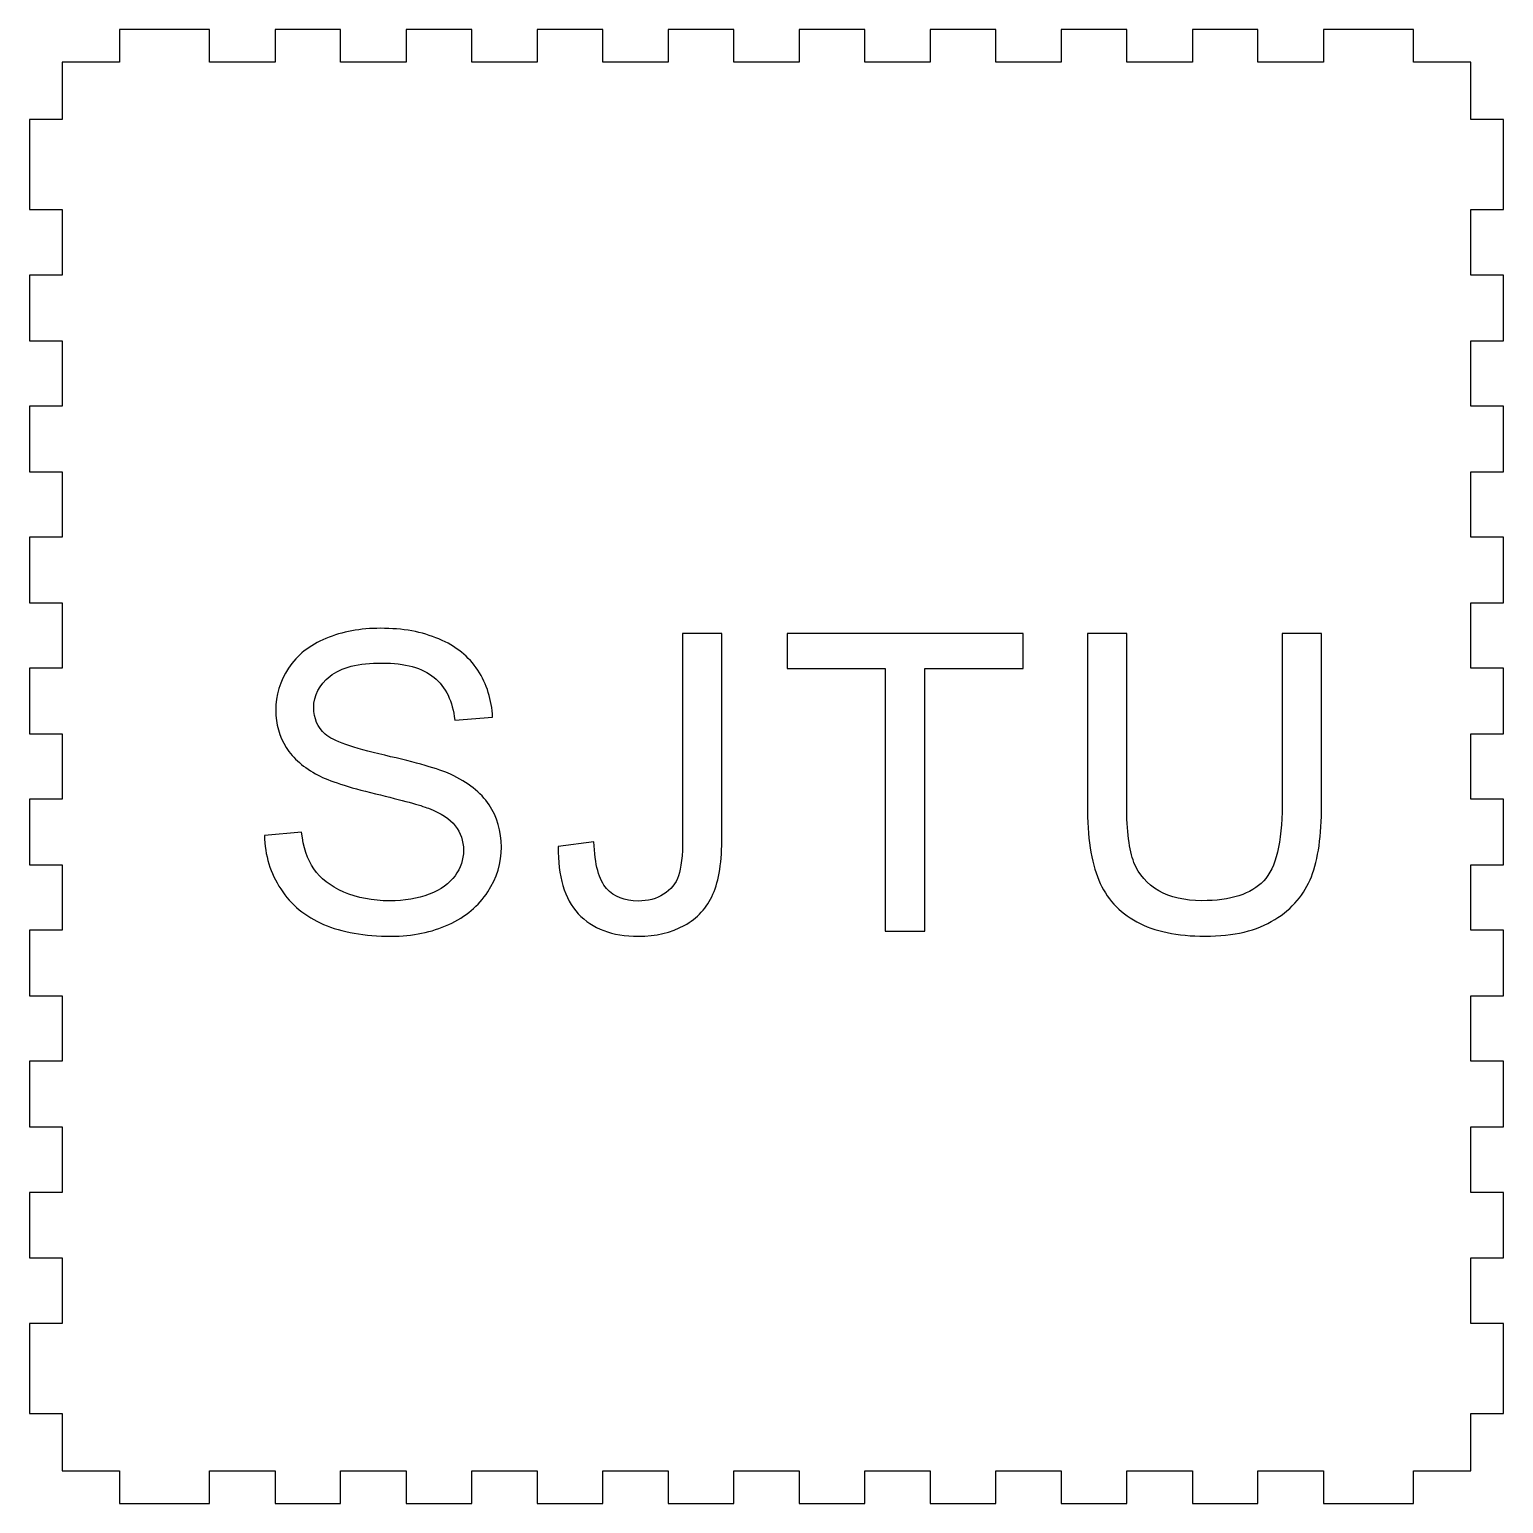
# Model space of a CAD drawing. Header units: centimetres. Extents: x -9 to 9.8, y -14.7 to 13.8.
# Drawn here: x 0.71 to 9.71, y -14.7 to -5.7 of the extents above; entities that cross this region are included whole.
import ezdxf

# ---------------------------------------------------------------- set-up
doc = ezdxf.new("R2010")
doc.units = ezdxf.units.CM
doc.header["$MEASUREMENT"] = 0
doc.layers.add('layer 1', color=7, linetype='Continuous')

msp = doc.modelspace()

# ---------------------------------------------------------------- linework, layer by layer
at = {"layer": 'layer 1', "lineweight": 25}
msp.add_open_spline([(0.91461, -5.89573), (0.91461, -5.89573), (1.26461, -5.89573), (1.26461, -5.89573), (1.26461, -5.89573), (1.26461, -5.89573), (1.26461, -5.69573), (1.26461, -5.69573), (1.26461, -5.69573), (1.26461, -5.69573), (1.81461, -5.69573), (1.81461, -5.69573), (1.81461, -5.69573), (1.81461, -5.69573), (1.81461, -5.89573), (1.81461, -5.89573), (1.81461, -5.89573), (1.81461, -5.89573), (2.21461, -5.89573), (2.21461, -5.89573), (2.21461, -5.89573), (2.21461, -5.89573), (2.21461, -5.69573), (2.21461, -5.69573), (2.21461, -5.69573), (2.21461, -5.69573), (2.61461, -5.69573), (2.61461, -5.69573), (2.61461, -5.69573), (2.61461, -5.69573), (2.61461, -5.89573), (2.61461, -5.89573), (2.61461, -5.89573), (2.61461, -5.89573), (3.01461, -5.89573), (3.01461, -5.89573), (3.01461, -5.89573), (3.01461, -5.89573), (3.01461, -5.69573), (3.01461, -5.69573), (3.01461, -5.69573), (3.01461, -5.69573), (3.41461, -5.69573), (3.41461, -5.69573), (3.41461, -5.69573), (3.41461, -5.69573), (3.41461, -5.89573), (3.41461, -5.89573), (3.41461, -5.89573), (3.41461, -5.89573), (3.81461, -5.89573), (3.81461, -5.89573), (3.81461, -5.89573), (3.81461, -5.89573), (3.81461, -5.69573), (3.81461, -5.69573), (3.81461, -5.69573), (3.81461, -5.69573), (4.21461, -5.69573), (4.21461, -5.69573), (4.21461, -5.69573), (4.21461, -5.69573), (4.21461, -5.89573), (4.21461, -5.89573), (4.21461, -5.89573), (4.21461, -5.89573), (4.61461, -5.89573), (4.61461, -5.89573), (4.61461, -5.89573), (4.61461, -5.89573), (4.61461, -5.69573), (4.61461, -5.69573), (4.61461, -5.69573), (4.61461, -5.69573), (5.01461, -5.69573), (5.01461, -5.69573), (5.01461, -5.69573), (5.01461, -5.69573), (5.01461, -5.89573), (5.01461, -5.89573), (5.01461, -5.89573), (5.01461, -5.89573), (5.41461, -5.89573), (5.41461, -5.89573), (5.41461, -5.89573), (5.41461, -5.89573), (5.41461, -5.69573), (5.41461, -5.69573), (5.41461, -5.69573), (5.41461, -5.69573), (5.81461, -5.69573), (5.81461, -5.69573), (5.81461, -5.69573), (5.81461, -5.69573), (5.81461, -5.89573), (5.81461, -5.89573), (5.81461, -5.89573), (5.81461, -5.89573), (6.21461, -5.89573), (6.21461, -5.89573), (6.21461, -5.89573), (6.21461, -5.89573), (6.21461, -5.69573), (6.21461, -5.69573), (6.21461, -5.69573), (6.21461, -5.69573), (6.61461, -5.69573), (6.61461, -5.69573), (6.61461, -5.69573), (6.61461, -5.69573), (6.61461, -5.89573), (6.61461, -5.89573), (6.61461, -5.89573), (6.61461, -5.89573), (7.01461, -5.89573), (7.01461, -5.89573), (7.01461, -5.89573), (7.01461, -5.89573), (7.01461, -5.69573), (7.01461, -5.69573), (7.01461, -5.69573), (7.01461, -5.69573), (7.41461, -5.69573), (7.41461, -5.69573), (7.41461, -5.69573), (7.41461, -5.69573), (7.41461, -5.89573), (7.41461, -5.89573), (7.41461, -5.89573), (7.41461, -5.89573), (7.81461, -5.89573), (7.81461, -5.89573), (7.81461, -5.89573), (7.81461, -5.89573), (7.81461, -5.69573), (7.81461, -5.69573), (7.81461, -5.69573), (7.81461, -5.69573), (8.21461, -5.69573), (8.21461, -5.69573), (8.21461, -5.69573), (8.21461, -5.69573), (8.21461, -5.89573), (8.21461, -5.89573), (8.21461, -5.89573), (8.21461, -5.89573), (8.61461, -5.89573), (8.61461, -5.89573), (8.61461, -5.89573), (8.61461, -5.89573), (8.61461, -5.69573), (8.61461, -5.69573), (8.61461, -5.69573), (8.61461, -5.69573), (9.16461, -5.69573), (9.16461, -5.69573), (9.16461, -5.69573), (9.16461, -5.69573), (9.16461, -5.89573), (9.16461, -5.89573), (9.16461, -5.89573), (9.16461, -5.89573), (9.51461, -5.89573), (9.51461, -5.89573), (9.51461, -5.89573), (9.51461, -5.89573), (9.51461, -6.24573), (9.51461, -6.24573), (9.51461, -6.24573), (9.51461, -6.24573), (9.71461, -6.24573), (9.71461, -6.24573), (9.71461, -6.24573), (9.71461, -6.24573), (9.71461, -6.79573), (9.71461, -6.79573), (9.71461, -6.79573), (9.71461, -6.79573), (9.51461, -6.79573), (9.51461, -6.79573), (9.51461, -6.79573), (9.51461, -6.79573), (9.51461, -7.19573), (9.51461, -7.19573), (9.51461, -7.19573), (9.51461, -7.19573), (9.71461, -7.19573), (9.71461, -7.19573), (9.71461, -7.19573), (9.71461, -7.19573), (9.71461, -7.59573), (9.71461, -7.59573), (9.71461, -7.59573), (9.71461, -7.59573), (9.51461, -7.59573), (9.51461, -7.59573), (9.51461, -7.59573), (9.51461, -7.59573), (9.51461, -7.99573), (9.51461, -7.99573), (9.51461, -7.99573), (9.51461, -7.99573), (9.71461, -7.99573), (9.71461, -7.99573), (9.71461, -7.99573), (9.71461, -7.99573), (9.71461, -8.39573), (9.71461, -8.39573), (9.71461, -8.39573), (9.71461, -8.39573), (9.51461, -8.39573), (9.51461, -8.39573), (9.51461, -8.39573), (9.51461, -8.39573), (9.51461, -8.79573), (9.51461, -8.79573), (9.51461, -8.79573), (9.51461, -8.79573), (9.71461, -8.79573), (9.71461, -8.79573), (9.71461, -8.79573), (9.71461, -8.79573), (9.71461, -9.19573), (9.71461, -9.19573), (9.71461, -9.19573), (9.71461, -9.19573), (9.51461, -9.19573), (9.51461, -9.19573), (9.51461, -9.19573), (9.51461, -9.19573), (9.51461, -9.59573), (9.51461, -9.59573), (9.51461, -9.59573), (9.51461, -9.59573), (9.71461, -9.59573), (9.71461, -9.59573), (9.71461, -9.59573), (9.71461, -9.59573), (9.71461, -9.99573), (9.71461, -9.99573), (9.71461, -9.99573), (9.71461, -9.99573), (9.51461, -9.99573), (9.51461, -9.99573), (9.51461, -9.99573), (9.51461, -9.99573), (9.51461, -10.39573), (9.51461, -10.39573), (9.51461, -10.39573), (9.51461, -10.39573), (9.71461, -10.39573), (9.71461, -10.39573), (9.71461, -10.39573), (9.71461, -10.39573), (9.71461, -10.79573), (9.71461, -10.79573), (9.71461, -10.79573), (9.71461, -10.79573), (9.51461, -10.79573), (9.51461, -10.79573), (9.51461, -10.79573), (9.51461, -10.79573), (9.51461, -11.19573), (9.51461, -11.19573), (9.51461, -11.19573), (9.51461, -11.19573), (9.71461, -11.19573), (9.71461, -11.19573), (9.71461, -11.19573), (9.71461, -11.19573), (9.71461, -11.59573), (9.71461, -11.59573), (9.71461, -11.59573), (9.71461, -11.59573), (9.51461, -11.59573), (9.51461, -11.59573), (9.51461, -11.59573), (9.51461, -11.59573), (9.51461, -11.99573), (9.51461, -11.99573), (9.51461, -11.99573), (9.51461, -11.99573), (9.71461, -11.99573), (9.71461, -11.99573), (9.71461, -11.99573), (9.71461, -11.99573), (9.71461, -12.39573), (9.71461, -12.39573), (9.71461, -12.39573), (9.71461, -12.39573), (9.51461, -12.39573), (9.51461, -12.39573), (9.51461, -12.39573), (9.51461, -12.39573), (9.51461, -12.79573), (9.51461, -12.79573), (9.51461, -12.79573), (9.51461, -12.79573), (9.71461, -12.79573), (9.71461, -12.79573), (9.71461, -12.79573), (9.71461, -12.79573), (9.71461, -13.19573), (9.71461, -13.19573), (9.71461, -13.19573), (9.71461, -13.19573), (9.51461, -13.19573), (9.51461, -13.19573), (9.51461, -13.19573), (9.51461, -13.19573), (9.51461, -13.59573), (9.51461, -13.59573), (9.51461, -13.59573), (9.51461, -13.59573), (9.71461, -13.59573), (9.71461, -13.59573), (9.71461, -13.59573), (9.71461, -13.59573), (9.71461, -14.14573), (9.71461, -14.14573), (9.71461, -14.14573), (9.71461, -14.14573), (9.51461, -14.14573), (9.51461, -14.14573), (9.51461, -14.14573), (9.51461, -14.14573), (9.51461, -14.49573), (9.51461, -14.49573), (9.51461, -14.49573), (9.51461, -14.49573), (9.16461, -14.49573), (9.16461, -14.49573), (9.16461, -14.49573), (9.16461, -14.49573), (9.16461, -14.69573), (9.16461, -14.69573), (9.16461, -14.69573), (9.16461, -14.69573), (8.61461, -14.69573), (8.61461, -14.69573), (8.61461, -14.69573), (8.61461, -14.69573), (8.61461, -14.49573), (8.61461, -14.49573), (8.61461, -14.49573), (8.61461, -14.49573), (8.21461, -14.49573), (8.21461, -14.49573), (8.21461, -14.49573), (8.21461, -14.49573), (8.21461, -14.69573), (8.21461, -14.69573), (8.21461, -14.69573), (8.21461, -14.69573), (7.81461, -14.69573), (7.81461, -14.69573), (7.81461, -14.69573), (7.81461, -14.69573), (7.81461, -14.49573), (7.81461, -14.49573), (7.81461, -14.49573), (7.81461, -14.49573), (7.41461, -14.49573), (7.41461, -14.49573), (7.41461, -14.49573), (7.41461, -14.49573), (7.41461, -14.69573), (7.41461, -14.69573), (7.41461, -14.69573), (7.41461, -14.69573), (7.01461, -14.69573), (7.01461, -14.69573), (7.01461, -14.69573), (7.01461, -14.69573), (7.01461, -14.49573), (7.01461, -14.49573), (7.01461, -14.49573), (7.01461, -14.49573), (6.61461, -14.49573), (6.61461, -14.49573), (6.61461, -14.49573), (6.61461, -14.49573), (6.61461, -14.69573), (6.61461, -14.69573), (6.61461, -14.69573), (6.61461, -14.69573), (6.21461, -14.69573), (6.21461, -14.69573), (6.21461, -14.69573), (6.21461, -14.69573), (6.21461, -14.49573), (6.21461, -14.49573), (6.21461, -14.49573), (6.21461, -14.49573), (5.81461, -14.49573), (5.81461, -14.49573), (5.81461, -14.49573), (5.81461, -14.49573), (5.81461, -14.69573), (5.81461, -14.69573), (5.81461, -14.69573), (5.81461, -14.69573), (5.41461, -14.69573), (5.41461, -14.69573), (5.41461, -14.69573), (5.41461, -14.69573), (5.41461, -14.49573), (5.41461, -14.49573), (5.41461, -14.49573), (5.41461, -14.49573), (5.01461, -14.49573), (5.01461, -14.49573), (5.01461, -14.49573), (5.01461, -14.49573), (5.01461, -14.69573), (5.01461, -14.69573), (5.01461, -14.69573), (5.01461, -14.69573), (4.61461, -14.69573), (4.61461, -14.69573), (4.61461, -14.69573), (4.61461, -14.69573), (4.61461, -14.49573), (4.61461, -14.49573), (4.61461, -14.49573), (4.61461, -14.49573), (4.21461, -14.49573), (4.21461, -14.49573), (4.21461, -14.49573), (4.21461, -14.49573), (4.21461, -14.69573), (4.21461, -14.69573), (4.21461, -14.69573), (4.21461, -14.69573), (3.81461, -14.69573), (3.81461, -14.69573), (3.81461, -14.69573), (3.81461, -14.69573), (3.81461, -14.49573), (3.81461, -14.49573), (3.81461, -14.49573), (3.81461, -14.49573), (3.41461, -14.49573), (3.41461, -14.49573), (3.41461, -14.49573), (3.41461, -14.49573), (3.41461, -14.69573), (3.41461, -14.69573), (3.41461, -14.69573), (3.41461, -14.69573), (3.01461, -14.69573), (3.01461, -14.69573), (3.01461, -14.69573), (3.01461, -14.69573), (3.01461, -14.49573), (3.01461, -14.49573), (3.01461, -14.49573), (3.01461, -14.49573), (2.61461, -14.49573), (2.61461, -14.49573), (2.61461, -14.49573), (2.61461, -14.49573), (2.61461, -14.69573), (2.61461, -14.69573), (2.61461, -14.69573), (2.61461, -14.69573), (2.21461, -14.69573), (2.21461, -14.69573), (2.21461, -14.69573), (2.21461, -14.69573), (2.21461, -14.49573), (2.21461, -14.49573), (2.21461, -14.49573), (2.21461, -14.49573), (1.81461, -14.49573), (1.81461, -14.49573), (1.81461, -14.49573), (1.81461, -14.49573), (1.81461, -14.69573), (1.81461, -14.69573), (1.81461, -14.69573), (1.81461, -14.69573), (1.26461, -14.69573), (1.26461, -14.69573), (1.26461, -14.69573), (1.26461, -14.69573), (1.26461, -14.49573), (1.26461, -14.49573), (1.26461, -14.49573), (1.26461, -14.49573), (0.91461, -14.49573), (0.91461, -14.49573), (0.91461, -14.49573), (0.91461, -14.49573), (0.91461, -14.14573), (0.91461, -14.14573), (0.91461, -14.14573), (0.91461, -14.14573), (0.71461, -14.14573), (0.71461, -14.14573), (0.71461, -14.14573), (0.71461, -14.14573), (0.71461, -13.59573), (0.71461, -13.59573), (0.71461, -13.59573), (0.71461, -13.59573), (0.91461, -13.59573), (0.91461, -13.59573), (0.91461, -13.59573), (0.91461, -13.59573), (0.91461, -13.19573), (0.91461, -13.19573), (0.91461, -13.19573), (0.91461, -13.19573), (0.71461, -13.19573), (0.71461, -13.19573), (0.71461, -13.19573), (0.71461, -13.19573), (0.71461, -12.79573), (0.71461, -12.79573), (0.71461, -12.79573), (0.71461, -12.79573), (0.91461, -12.79573), (0.91461, -12.79573), (0.91461, -12.79573), (0.91461, -12.79573), (0.91461, -12.39573), (0.91461, -12.39573), (0.91461, -12.39573), (0.91461, -12.39573), (0.71461, -12.39573), (0.71461, -12.39573), (0.71461, -12.39573), (0.71461, -12.39573), (0.71461, -11.99573), (0.71461, -11.99573), (0.71461, -11.99573), (0.71461, -11.99573), (0.91461, -11.99573), (0.91461, -11.99573), (0.91461, -11.99573), (0.91461, -11.99573), (0.91461, -11.59573), (0.91461, -11.59573), (0.91461, -11.59573), (0.91461, -11.59573), (0.71461, -11.59573), (0.71461, -11.59573), (0.71461, -11.59573), (0.71461, -11.59573), (0.71461, -11.19573), (0.71461, -11.19573), (0.71461, -11.19573), (0.71461, -11.19573), (0.91461, -11.19573), (0.91461, -11.19573), (0.91461, -11.19573), (0.91461, -11.19573), (0.91461, -10.79573), (0.91461, -10.79573), (0.91461, -10.79573), (0.91461, -10.79573), (0.71461, -10.79573), (0.71461, -10.79573), (0.71461, -10.79573), (0.71461, -10.79573), (0.71461, -10.39573), (0.71461, -10.39573), (0.71461, -10.39573), (0.71461, -10.39573), (0.91461, -10.39573), (0.91461, -10.39573), (0.91461, -10.39573), (0.91461, -10.39573), (0.91461, -9.99573), (0.91461, -9.99573), (0.91461, -9.99573), (0.91461, -9.99573), (0.71461, -9.99573), (0.71461, -9.99573), (0.71461, -9.99573), (0.71461, -9.99573), (0.71461, -9.59573), (0.71461, -9.59573), (0.71461, -9.59573), (0.71461, -9.59573), (0.91461, -9.59573), (0.91461, -9.59573), (0.91461, -9.59573), (0.91461, -9.59573), (0.91461, -9.19573), (0.91461, -9.19573), (0.91461, -9.19573), (0.91461, -9.19573), (0.71461, -9.19573), (0.71461, -9.19573), (0.71461, -9.19573), (0.71461, -9.19573), (0.71461, -8.79573), (0.71461, -8.79573), (0.71461, -8.79573), (0.71461, -8.79573), (0.91461, -8.79573), (0.91461, -8.79573), (0.91461, -8.79573), (0.91461, -8.79573), (0.91461, -8.39573), (0.91461, -8.39573), (0.91461, -8.39573), (0.91461, -8.39573), (0.71461, -8.39573), (0.71461, -8.39573), (0.71461, -8.39573), (0.71461, -8.39573), (0.71461, -7.99573), (0.71461, -7.99573), (0.71461, -7.99573), (0.71461, -7.99573), (0.91461, -7.99573), (0.91461, -7.99573), (0.91461, -7.99573), (0.91461, -7.99573), (0.91461, -7.59573), (0.91461, -7.59573), (0.91461, -7.59573), (0.91461, -7.59573), (0.71461, -7.59573), (0.71461, -7.59573), (0.71461, -7.59573), (0.71461, -7.59573), (0.71461, -7.19573), (0.71461, -7.19573), (0.71461, -7.19573), (0.71461, -7.19573), (0.91461, -7.19573), (0.91461, -7.19573), (0.91461, -7.19573), (0.91461, -7.19573), (0.91461, -6.79573), (0.91461, -6.79573), (0.91461, -6.79573), (0.91461, -6.79573), (0.71461, -6.79573), (0.71461, -6.79573), (0.71461, -6.79573), (0.71461, -6.79573), (0.71461, -6.24573), (0.71461, -6.24573), (0.71461, -6.24573), (0.71461, -6.24573), (0.91461, -6.24573), (0.91461, -6.24573), (0.91461, -6.24573), (0.91461, -6.24573), (0.91461, -5.89573), (0.91461, -5.89573)], degree=3, knots=[0, 0, 0, 0, 0.0060976, 0.0060976, 0.0060976, 0.0060976, 0.0121951, 0.0121951, 0.0121951, 0.0121951, 0.0182927, 0.0182927, 0.0182927, 0.0182927, 0.0243902, 0.0243902, 0.0243902, 0.0243902, 0.0304878, 0.0304878, 0.0304878, 0.0304878, 0.0365854, 0.0365854, 0.0365854, 0.0365854, 0.0426829, 0.0426829, 0.0426829, 0.0426829, 0.0487805, 0.0487805, 0.0487805, 0.0487805, 0.054878, 0.054878, 0.054878, 0.054878, 0.0609756, 0.0609756, 0.0609756, 0.0609756, 0.0670732, 0.0670732, 0.0670732, 0.0670732, 0.0731707, 0.0731707, 0.0731707, 0.0731707, 0.0792683, 0.0792683, 0.0792683, 0.0792683, 0.0853659, 0.0853659, 0.0853659, 0.0853659, 0.0914634, 0.0914634, 0.0914634, 0.0914634, 0.097561, 0.097561, 0.097561, 0.097561, 0.1036585, 0.1036585, 0.1036585, 0.1036585, 0.1097561, 0.1097561, 0.1097561, 0.1097561, 0.1158537, 0.1158537, 0.1158537, 0.1158537, 0.1219512, 0.1219512, 0.1219512, 0.1219512, 0.1280488, 0.1280488, 0.1280488, 0.1280488, 0.1341463, 0.1341463, 0.1341463, 0.1341463, 0.1402439, 0.1402439, 0.1402439, 0.1402439, 0.1463415, 0.1463415, 0.1463415, 0.1463415, 0.152439, 0.152439, 0.152439, 0.152439, 0.1585366, 0.1585366, 0.1585366, 0.1585366, 0.1646341, 0.1646341, 0.1646341, 0.1646341, 0.1707317, 0.1707317, 0.1707317, 0.1707317, 0.1768293, 0.1768293, 0.1768293, 0.1768293, 0.1829268, 0.1829268, 0.1829268, 0.1829268, 0.1890244, 0.1890244, 0.1890244, 0.1890244, 0.195122, 0.195122, 0.195122, 0.195122, 0.2012195, 0.2012195, 0.2012195, 0.2012195, 0.2073171, 0.2073171, 0.2073171, 0.2073171, 0.2134146, 0.2134146, 0.2134146, 0.2134146, 0.2195122, 0.2195122, 0.2195122, 0.2195122, 0.2256098, 0.2256098, 0.2256098, 0.2256098, 0.2317073, 0.2317073, 0.2317073, 0.2317073, 0.2378049, 0.2378049, 0.2378049, 0.2378049, 0.2439024, 0.2439024, 0.2439024, 0.2439024, 0.25, 0.25, 0.25, 0.25, 0.2560976, 0.2560976, 0.2560976, 0.2560976, 0.2621951, 0.2621951, 0.2621951, 0.2621951, 0.2682927, 0.2682927, 0.2682927, 0.2682927, 0.2743902, 0.2743902, 0.2743902, 0.2743902, 0.2804878, 0.2804878, 0.2804878, 0.2804878, 0.2865854, 0.2865854, 0.2865854, 0.2865854, 0.2926829, 0.2926829, 0.2926829, 0.2926829, 0.2987805, 0.2987805, 0.2987805, 0.2987805, 0.304878, 0.304878, 0.304878, 0.304878, 0.3109756, 0.3109756, 0.3109756, 0.3109756, 0.3170732, 0.3170732, 0.3170732, 0.3170732, 0.3231707, 0.3231707, 0.3231707, 0.3231707, 0.3292683, 0.3292683, 0.3292683, 0.3292683, 0.3353659, 0.3353659, 0.3353659, 0.3353659, 0.3414634, 0.3414634, 0.3414634, 0.3414634, 0.347561, 0.347561, 0.347561, 0.347561, 0.3536585, 0.3536585, 0.3536585, 0.3536585, 0.3597561, 0.3597561, 0.3597561, 0.3597561, 0.3658537, 0.3658537, 0.3658537, 0.3658537, 0.3719512, 0.3719512, 0.3719512, 0.3719512, 0.3780488, 0.3780488, 0.3780488, 0.3780488, 0.3841463, 0.3841463, 0.3841463, 0.3841463, 0.3902439, 0.3902439, 0.3902439, 0.3902439, 0.3963415, 0.3963415, 0.3963415, 0.3963415, 0.402439, 0.402439, 0.402439, 0.402439, 0.4085366, 0.4085366, 0.4085366, 0.4085366, 0.4146341, 0.4146341, 0.4146341, 0.4146341, 0.4207317, 0.4207317, 0.4207317, 0.4207317, 0.4268293, 0.4268293, 0.4268293, 0.4268293, 0.4329268, 0.4329268, 0.4329268, 0.4329268, 0.4390244, 0.4390244, 0.4390244, 0.4390244, 0.445122, 0.445122, 0.445122, 0.445122, 0.4512195, 0.4512195, 0.4512195, 0.4512195, 0.4573171, 0.4573171, 0.4573171, 0.4573171, 0.4634146, 0.4634146, 0.4634146, 0.4634146, 0.4695122, 0.4695122, 0.4695122, 0.4695122, 0.4756098, 0.4756098, 0.4756098, 0.4756098, 0.4817073, 0.4817073, 0.4817073, 0.4817073, 0.4878049, 0.4878049, 0.4878049, 0.4878049, 0.4939024, 0.4939024, 0.4939024, 0.4939024, 0.5, 0.5, 0.5, 0.5, 0.5060976, 0.5060976, 0.5060976, 0.5060976, 0.5121951, 0.5121951, 0.5121951, 0.5121951, 0.5182927, 0.5182927, 0.5182927, 0.5182927, 0.5243902, 0.5243902, 0.5243902, 0.5243902, 0.5304878, 0.5304878, 0.5304878, 0.5304878, 0.5365854, 0.5365854, 0.5365854, 0.5365854, 0.5426829, 0.5426829, 0.5426829, 0.5426829, 0.5487805, 0.5487805, 0.5487805, 0.5487805, 0.554878, 0.554878, 0.554878, 0.554878, 0.5609756, 0.5609756, 0.5609756, 0.5609756, 0.5670732, 0.5670732, 0.5670732, 0.5670732, 0.5731707, 0.5731707, 0.5731707, 0.5731707, 0.5792683, 0.5792683, 0.5792683, 0.5792683, 0.5853659, 0.5853659, 0.5853659, 0.5853659, 0.5914634, 0.5914634, 0.5914634, 0.5914634, 0.597561, 0.597561, 0.597561, 0.597561, 0.6036585, 0.6036585, 0.6036585, 0.6036585, 0.6097561, 0.6097561, 0.6097561, 0.6097561, 0.6158537, 0.6158537, 0.6158537, 0.6158537, 0.6219512, 0.6219512, 0.6219512, 0.6219512, 0.6280488, 0.6280488, 0.6280488, 0.6280488, 0.6341463, 0.6341463, 0.6341463, 0.6341463, 0.6402439, 0.6402439, 0.6402439, 0.6402439, 0.6463415, 0.6463415, 0.6463415, 0.6463415, 0.652439, 0.652439, 0.652439, 0.652439, 0.6585366, 0.6585366, 0.6585366, 0.6585366, 0.6646341, 0.6646341, 0.6646341, 0.6646341, 0.6707317, 0.6707317, 0.6707317, 0.6707317, 0.6768293, 0.6768293, 0.6768293, 0.6768293, 0.6829268, 0.6829268, 0.6829268, 0.6829268, 0.6890244, 0.6890244, 0.6890244, 0.6890244, 0.695122, 0.695122, 0.695122, 0.695122, 0.7012195, 0.7012195, 0.7012195, 0.7012195, 0.7073171, 0.7073171, 0.7073171, 0.7073171, 0.7134146, 0.7134146, 0.7134146, 0.7134146, 0.7195122, 0.7195122, 0.7195122, 0.7195122, 0.7256098, 0.7256098, 0.7256098, 0.7256098, 0.7317073, 0.7317073, 0.7317073, 0.7317073, 0.7378049, 0.7378049, 0.7378049, 0.7378049, 0.7439024, 0.7439024, 0.7439024, 0.7439024, 0.75, 0.75, 0.75, 0.75, 0.7560976, 0.7560976, 0.7560976, 0.7560976, 0.7621951, 0.7621951, 0.7621951, 0.7621951, 0.7682927, 0.7682927, 0.7682927, 0.7682927, 0.7743902, 0.7743902, 0.7743902, 0.7743902, 0.7804878, 0.7804878, 0.7804878, 0.7804878, 0.7865854, 0.7865854, 0.7865854, 0.7865854, 0.7926829, 0.7926829, 0.7926829, 0.7926829, 0.7987805, 0.7987805, 0.7987805, 0.7987805, 0.804878, 0.804878, 0.804878, 0.804878, 0.8109756, 0.8109756, 0.8109756, 0.8109756, 0.8170732, 0.8170732, 0.8170732, 0.8170732, 0.8231707, 0.8231707, 0.8231707, 0.8231707, 0.8292683, 0.8292683, 0.8292683, 0.8292683, 0.8353659, 0.8353659, 0.8353659, 0.8353659, 0.8414634, 0.8414634, 0.8414634, 0.8414634, 0.847561, 0.847561, 0.847561, 0.847561, 0.8536585, 0.8536585, 0.8536585, 0.8536585, 0.8597561, 0.8597561, 0.8597561, 0.8597561, 0.8658537, 0.8658537, 0.8658537, 0.8658537, 0.8719512, 0.8719512, 0.8719512, 0.8719512, 0.8780488, 0.8780488, 0.8780488, 0.8780488, 0.8841463, 0.8841463, 0.8841463, 0.8841463, 0.8902439, 0.8902439, 0.8902439, 0.8902439, 0.8963415, 0.8963415, 0.8963415, 0.8963415, 0.902439, 0.902439, 0.902439, 0.902439, 0.9085366, 0.9085366, 0.9085366, 0.9085366, 0.9146341, 0.9146341, 0.9146341, 0.9146341, 0.9207317, 0.9207317, 0.9207317, 0.9207317, 0.9268293, 0.9268293, 0.9268293, 0.9268293, 0.9329268, 0.9329268, 0.9329268, 0.9329268, 0.9390244, 0.9390244, 0.9390244, 0.9390244, 0.945122, 0.945122, 0.945122, 0.945122, 0.9512195, 0.9512195, 0.9512195, 0.9512195, 0.9573171, 0.9573171, 0.9573171, 0.9573171, 0.9634146, 0.9634146, 0.9634146, 0.9634146, 0.9695122, 0.9695122, 0.9695122, 0.9695122, 0.9756098, 0.9756098, 0.9756098, 0.9756098, 0.9817073, 0.9817073, 0.9817073, 0.9817073, 0.9878049, 0.9878049, 0.9878049, 0.9878049, 0.9939024, 0.9939024, 0.9939024, 0.9939024, 1, 1, 1, 1], dxfattribs=at)
at = {"layer": 'layer 1', "color": 250}
for points, knots in [([(2.14901, -10.61681), (2.14901, -10.61681), (2.37592, -10.59691), (2.37592, -10.59691), (2.37592, -10.59691), (2.3865, -10.68793), (2.41148, -10.76244), (2.45085, -10.82086), (2.45085, -10.82086), (2.49022, -10.87928), (2.55118, -10.92627), (2.63373, -10.96225), (2.63373, -10.96225), (2.71628, -10.99823), (2.80941, -11.01601), (2.9127, -11.01601), (2.9127, -11.01601), (3.00457, -11.01601), (3.08542, -11.00247), (3.1557, -10.97537), (3.1557, -10.97537), (3.22597, -10.94786), (3.27846, -10.9106), (3.31275, -10.86319), (3.31275, -10.86319), (3.34704, -10.81535), (3.3644, -10.76371), (3.3644, -10.7074), (3.3644, -10.7074), (3.3644, -10.65025), (3.34789, -10.60072), (3.31445, -10.55797), (3.31445, -10.55797), (3.28143, -10.51521), (3.22682, -10.47965), (3.15104, -10.45086), (3.15104, -10.45086), (3.10193, -10.43181), (2.99441, -10.40218), (2.82719, -10.36196), (2.82719, -10.36196), (2.6604, -10.32175), (2.54313, -10.28407), (2.47625, -10.24851), (2.47625, -10.24851), (2.38946, -10.20321), (2.32469, -10.14649), (2.28194, -10.07918), (2.28194, -10.07918), (2.2396, -10.01187), (2.21844, -9.93651), (2.21844, -9.85269), (2.21844, -9.85269), (2.21844, -9.76125), (2.24426, -9.67532), (2.29633, -9.59573), (2.29633, -9.59573), (2.3484, -9.51572), (2.4246, -9.45518), (2.52451, -9.4137), (2.52451, -9.4137), (2.62484, -9.37263), (2.73575, -9.35189), (2.85809, -9.35189), (2.85809, -9.35189), (2.99314, -9.35189), (3.11167, -9.37348), (3.21496, -9.41708), (3.21496, -9.41708), (3.31783, -9.46026), (3.397, -9.52419), (3.45245, -9.60843), (3.45245, -9.60843), (3.50749, -9.69267), (3.53754, -9.78835), (3.54178, -9.89503), (3.54178, -9.89503), (3.54178, -9.89503), (3.31106, -9.91238), (3.31106, -9.91238), (3.31106, -9.91238), (3.29836, -9.79766), (3.25645, -9.71045), (3.18491, -9.65203), (3.18491, -9.65203), (3.11336, -9.59319), (3.00795, -9.56398), (2.86825, -9.56398), (2.86825, -9.56398), (2.72263, -9.56398), (2.61679, -9.59065), (2.54991, -9.64399), (2.54991, -9.64399), (2.48344, -9.69733), (2.45, -9.76168), (2.45, -9.83661), (2.45, -9.83661), (2.45, -9.90222), (2.47371, -9.95599), (2.5207, -9.9979), (2.5207, -9.9979), (2.56726, -10.04023), (2.68791, -10.08341), (2.88349, -10.12744), (2.88349, -10.12744), (3.07907, -10.17189), (3.21327, -10.21041), (3.28608, -10.24343), (3.28608, -10.24343), (3.39192, -10.29254), (3.47023, -10.35434), (3.52061, -10.42885), (3.52061, -10.42885), (3.57099, -10.50378), (3.59596, -10.59014), (3.59596, -10.68751), (3.59596, -10.68751), (3.59596, -10.78445), (3.56845, -10.87547), (3.51299, -10.96098), (3.51299, -10.96098), (3.45753, -11.04649), (3.37795, -11.11296), (3.27423, -11.16079), (3.27423, -11.16079), (3.17051, -11.20821), (3.05367, -11.23191), (2.92413, -11.23191), (2.92413, -11.23191), (2.75946, -11.23191), (2.62145, -11.20821), (2.51054, -11.15995), (2.51054, -11.15995), (2.3992, -11.11211), (2.31199, -11.04014), (2.24849, -10.94362), (2.24849, -10.94362), (2.18542, -10.84753), (2.15197, -10.73831), (2.14901, -10.61681)], [0, 0, 0, 0, 0.0285714, 0.0285714, 0.0285714, 0.0285714, 0.0571429, 0.0571429, 0.0571429, 0.0571429, 0.0857143, 0.0857143, 0.0857143, 0.0857143, 0.1142857, 0.1142857, 0.1142857, 0.1142857, 0.1428571, 0.1428571, 0.1428571, 0.1428571, 0.1714286, 0.1714286, 0.1714286, 0.1714286, 0.2, 0.2, 0.2, 0.2, 0.2285714, 0.2285714, 0.2285714, 0.2285714, 0.2571429, 0.2571429, 0.2571429, 0.2571429, 0.2857143, 0.2857143, 0.2857143, 0.2857143, 0.3142857, 0.3142857, 0.3142857, 0.3142857, 0.3428571, 0.3428571, 0.3428571, 0.3428571, 0.3714286, 0.3714286, 0.3714286, 0.3714286, 0.4, 0.4, 0.4, 0.4, 0.4285714, 0.4285714, 0.4285714, 0.4285714, 0.4571429, 0.4571429, 0.4571429, 0.4571429, 0.4857143, 0.4857143, 0.4857143, 0.4857143, 0.5142857, 0.5142857, 0.5142857, 0.5142857, 0.5428571, 0.5428571, 0.5428571, 0.5428571, 0.5714286, 0.5714286, 0.5714286, 0.5714286, 0.6, 0.6, 0.6, 0.6, 0.6285714, 0.6285714, 0.6285714, 0.6285714, 0.6571429, 0.6571429, 0.6571429, 0.6571429, 0.6857143, 0.6857143, 0.6857143, 0.6857143, 0.7142857, 0.7142857, 0.7142857, 0.7142857, 0.7428571, 0.7428571, 0.7428571, 0.7428571, 0.7714286, 0.7714286, 0.7714286, 0.7714286, 0.8, 0.8, 0.8, 0.8, 0.8285714, 0.8285714, 0.8285714, 0.8285714, 0.8571429, 0.8571429, 0.8571429, 0.8571429, 0.8857143, 0.8857143, 0.8857143, 0.8857143, 0.9142857, 0.9142857, 0.9142857, 0.9142857, 0.9428571, 0.9428571, 0.9428571, 0.9428571, 0.9714286, 0.9714286, 0.9714286, 0.9714286, 1, 1, 1, 1]), ([(3.94327, -10.68497), (3.94327, -10.68497), (4.16044, -10.65533), (4.16044, -10.65533), (4.16044, -10.65533), (4.16594, -10.79419), (4.19219, -10.88944), (4.23833, -10.94066), (4.23833, -10.94066), (4.2849, -10.99188), (4.34882, -11.01728), (4.43052, -11.01728), (4.43052, -11.01728), (4.49106, -11.01728), (4.54313, -11.00374), (4.58673, -10.9758), (4.58673, -10.9758), (4.63076, -10.94828), (4.66082, -10.9106), (4.67733, -10.86319), (4.67733, -10.86319), (4.69384, -10.81535), (4.7023, -10.73958), (4.7023, -10.63544), (4.7023, -10.63544), (4.7023, -10.63544), (4.7023, -9.38279), (4.7023, -9.38279), (4.7023, -9.38279), (4.7023, -9.38279), (4.94276, -9.38279), (4.94276, -9.38279), (4.94276, -9.38279), (4.94276, -9.38279), (4.94276, -10.62189), (4.94276, -10.62189), (4.94276, -10.62189), (4.94276, -10.77387), (4.92455, -10.89198), (4.88772, -10.97537), (4.88772, -10.97537), (4.85089, -11.05877), (4.79247, -11.12227), (4.71289, -11.1663), (4.71289, -11.1663), (4.63288, -11.2099), (4.53932, -11.23191), (4.43179, -11.23191), (4.43179, -11.23191), (4.2722, -11.23191), (4.15028, -11.18619), (4.06519, -11.09433), (4.06519, -11.09433), (3.98052, -11.00247), (3.93988, -10.86615), (3.94327, -10.68497)], [0, 0, 0, 0, 0.0714286, 0.0714286, 0.0714286, 0.0714286, 0.1428571, 0.1428571, 0.1428571, 0.1428571, 0.2142857, 0.2142857, 0.2142857, 0.2142857, 0.2857143, 0.2857143, 0.2857143, 0.2857143, 0.3571429, 0.3571429, 0.3571429, 0.3571429, 0.4285714, 0.4285714, 0.4285714, 0.4285714, 0.5, 0.5, 0.5, 0.5, 0.5714286, 0.5714286, 0.5714286, 0.5714286, 0.6428571, 0.6428571, 0.6428571, 0.6428571, 0.7142857, 0.7142857, 0.7142857, 0.7142857, 0.7857143, 0.7857143, 0.7857143, 0.7857143, 0.8571429, 0.8571429, 0.8571429, 0.8571429, 0.9285714, 0.9285714, 0.9285714, 0.9285714, 1, 1, 1, 1]), ([(5.93988, -11.20101), (5.93988, -11.20101), (5.93988, -9.59742), (5.93988, -9.59742), (5.93988, -9.59742), (5.93988, -9.59742), (5.34086, -9.59742), (5.34086, -9.59742), (5.34086, -9.59742), (5.34086, -9.59742), (5.34086, -9.38279), (5.34086, -9.38279), (5.34086, -9.38279), (5.34086, -9.38279), (6.78189, -9.38279), (6.78189, -9.38279), (6.78189, -9.38279), (6.78189, -9.38279), (6.78189, -9.59742), (6.78189, -9.59742), (6.78189, -9.59742), (6.78189, -9.59742), (6.18033, -9.59742), (6.18033, -9.59742), (6.18033, -9.59742), (6.18033, -9.59742), (6.18033, -11.20101), (6.18033, -11.20101), (6.18033, -11.20101), (6.18033, -11.20101), (5.93988, -11.20101), (5.93988, -11.20101)], [0, 0, 0, 0, 0.125, 0.125, 0.125, 0.125, 0.25, 0.25, 0.25, 0.25, 0.375, 0.375, 0.375, 0.375, 0.5, 0.5, 0.5, 0.5, 0.625, 0.625, 0.625, 0.625, 0.75, 0.75, 0.75, 0.75, 0.875, 0.875, 0.875, 0.875, 1, 1, 1, 1]), ([(8.36279, -9.38279), (8.36279, -9.38279), (8.60366, -9.38279), (8.60366, -9.38279), (8.60366, -9.38279), (8.60366, -9.38279), (8.60366, -10.43351), (8.60366, -10.43351), (8.60366, -10.43351), (8.60366, -10.61596), (8.58292, -10.76117), (8.54143, -10.86869), (8.54143, -10.86869), (8.49995, -10.97622), (8.42544, -11.06343), (8.31749, -11.13074), (8.31749, -11.13074), (8.20954, -11.19847), (8.06815, -11.23191), (7.89289, -11.23191), (7.89289, -11.23191), (7.72271, -11.23191), (7.58301, -11.2027), (7.47506, -11.14386), (7.47506, -11.14386), (7.36668, -11.08544), (7.28921, -11.00035), (7.24307, -10.88901), (7.24307, -10.88901), (7.1965, -10.77768), (7.17364, -10.62612), (7.17364, -10.43351), (7.17364, -10.43351), (7.17364, -10.43351), (7.17364, -9.38279), (7.17364, -9.38279), (7.17364, -9.38279), (7.17364, -9.38279), (7.4141, -9.38279), (7.4141, -9.38279), (7.4141, -9.38279), (7.4141, -9.38279), (7.4141, -10.43224), (7.4141, -10.43224), (7.4141, -10.43224), (7.4141, -10.59014), (7.42891, -10.70656), (7.45812, -10.78106), (7.45812, -10.78106), (7.48733, -10.85599), (7.53813, -10.91357), (7.60925, -10.95421), (7.60925, -10.95421), (7.6808, -10.99485), (7.76843, -11.01517), (7.87172, -11.01517), (7.87172, -11.01517), (8.04867, -11.01517), (8.17483, -10.97495), (8.25018, -10.89452), (8.25018, -10.89452), (8.32511, -10.81451), (8.36279, -10.66041), (8.36279, -10.43224), (8.36279, -10.43224), (8.36279, -10.43224), (8.36279, -9.38279), (8.36279, -9.38279)], [0, 0, 0, 0, 0.0588235, 0.0588235, 0.0588235, 0.0588235, 0.1176471, 0.1176471, 0.1176471, 0.1176471, 0.1764706, 0.1764706, 0.1764706, 0.1764706, 0.2352941, 0.2352941, 0.2352941, 0.2352941, 0.2941176, 0.2941176, 0.2941176, 0.2941176, 0.3529412, 0.3529412, 0.3529412, 0.3529412, 0.4117647, 0.4117647, 0.4117647, 0.4117647, 0.4705882, 0.4705882, 0.4705882, 0.4705882, 0.5294118, 0.5294118, 0.5294118, 0.5294118, 0.5882353, 0.5882353, 0.5882353, 0.5882353, 0.6470588, 0.6470588, 0.6470588, 0.6470588, 0.7058824, 0.7058824, 0.7058824, 0.7058824, 0.7647059, 0.7647059, 0.7647059, 0.7647059, 0.8235294, 0.8235294, 0.8235294, 0.8235294, 0.8823529, 0.8823529, 0.8823529, 0.8823529, 0.9411765, 0.9411765, 0.9411765, 0.9411765, 1, 1, 1, 1])]:
    msp.add_open_spline(points, degree=3, knots=knots, dxfattribs=at)

doc.saveas('drawing.dxf')
